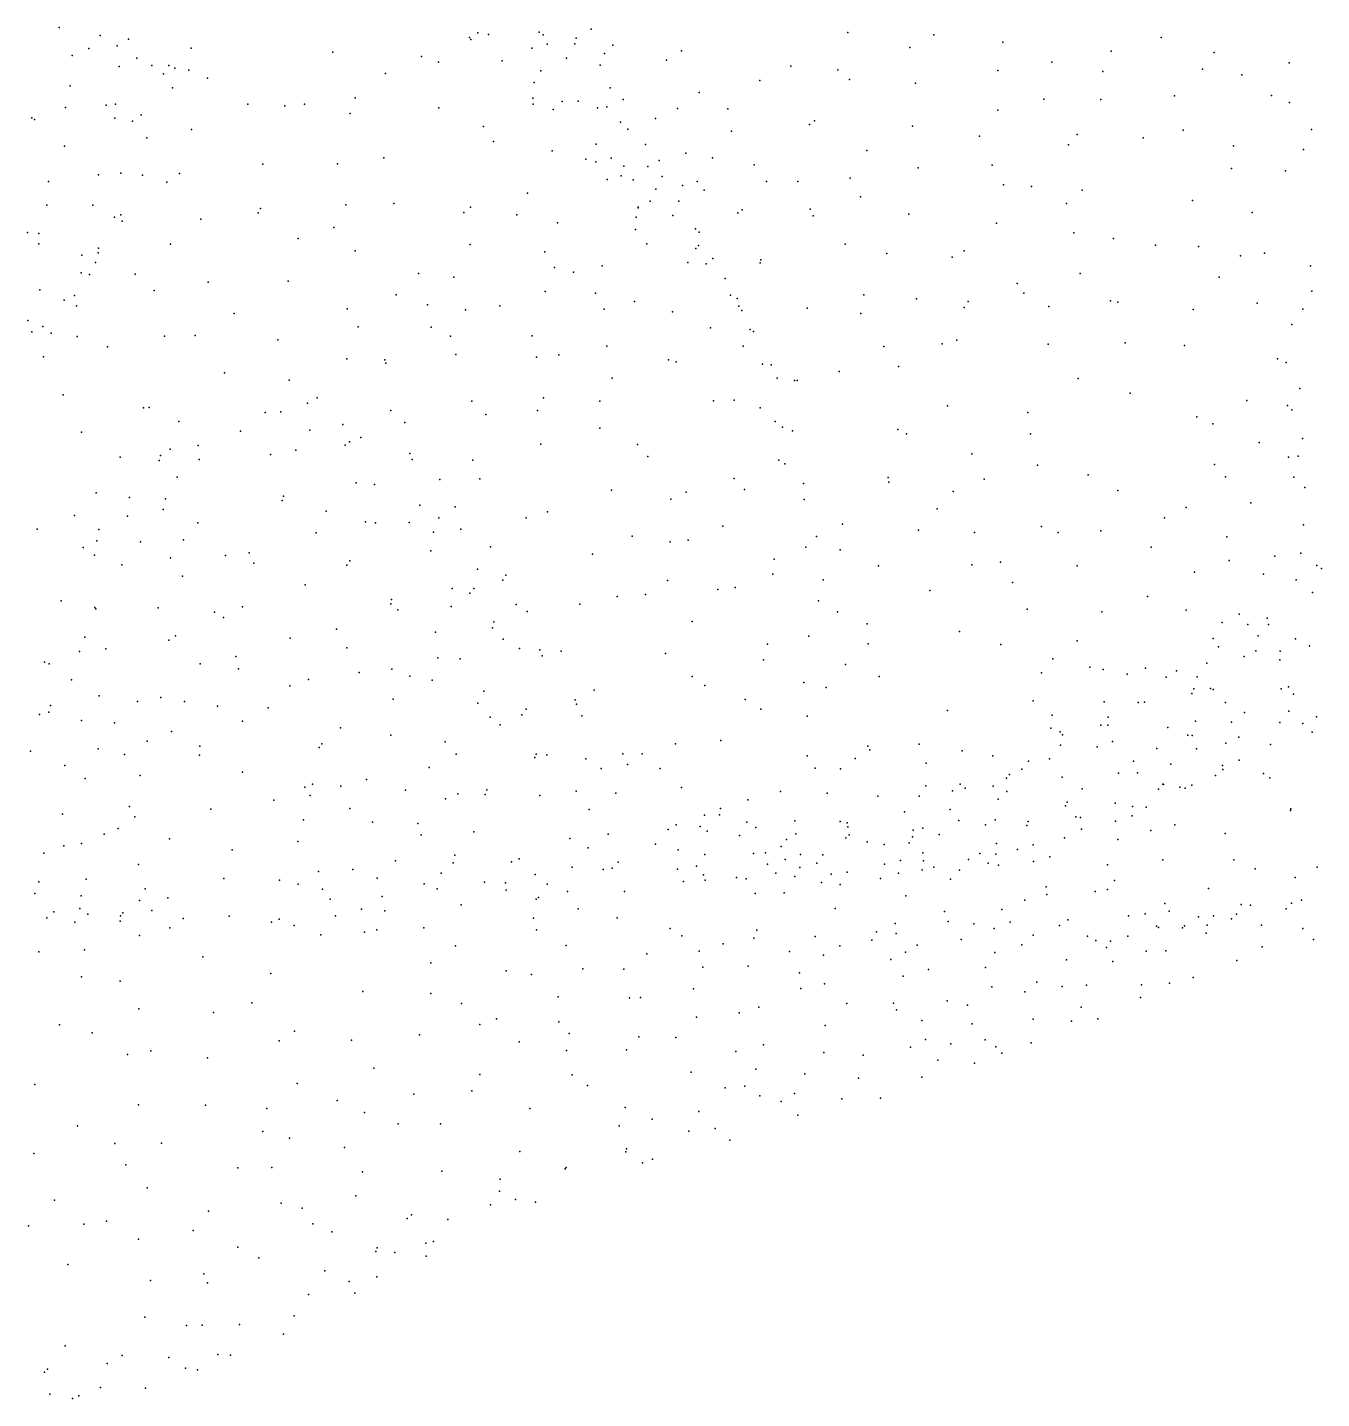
# Model space of a CAD drawing. Header units: metres. Extents: x -24.3 to 24.3, y -27.7 to 27.7.
# Drawn here: x 2.2 to 7.66, y -19.61 to -13.83 of the extents above; entities that cross this region are included whole.
import ezdxf

# ---------------------------------------------------------------- set-up
doc = ezdxf.new("R2010")
doc.units = ezdxf.units.M

msp = doc.modelspace()

# ---------------------------------------------------------------- linework, layer by layer
for p in [(2.3381, -13.8331, 2.5776), (4.1013, -13.8554, -0.8832), (4.1473, -13.8636, 0.0905), (4.3609, -13.8533, 18.5483), (4.3771, -13.8648, 0.7644), (4.5796, -13.84, 1.9443), (5.6597, -13.8551, 17.5247), (6.0224, -13.865, 17.275), (2.4636, -13.9217, -0.8933), (2.5116, -13.8673, 2.1269), (2.5824, -13.9103, -0.682), (2.6303, -13.8821, 1.8799), (2.8939, -13.9207, 0.6344), (4.0675, -13.8756, -0.2561), (4.0724, -13.8844, -0.5107), (4.3288, -13.9205, 0.5109), (4.3938, -13.9037, 2.617), (4.5103, -13.9022, 1.0488), (4.5164, -13.878, 2.3906), (4.671, -13.9084, -1.553), (5.9212, -13.9179, -1.8382), (6.3126, -13.8953, 17.1472), (6.9795, -13.8758, -1.5113), (2.3939, -13.9511, 2.9888), (2.6653, -13.962, -0.4702), (3.4908, -13.9371, 18.8647), (3.8641, -13.9554, 18.7068), (3.9365, -13.9791, 3.0721), (4.2045, -13.9738, 2.8613), (4.4749, -13.9623, -1.3284), (4.636, -13.9424, 1.4415), (4.8966, -13.971, 18.0314), (4.9604, -13.9319, -1.6968), (6.5193, -13.98, -1.6507), (6.77, -13.9327, -1.6014), (7.203, -13.9384, -1.2681), (2.5915, -13.9984, 18.7216), (2.7289, -13.9938, 3.171), (2.7774, -14.0288, -0.1082), (2.8006, -13.9932, 1.2992), (2.8262, -14.0054, 0.2295), (2.884, -14.0127, 18.7765), (3.7137, -14.0279, 3.1462), (4.3671, -14.0162, -1.1054), (4.6168, -13.9928, 18.2514), (5.4209, -13.9967, 17.5801), (5.6176, -14.0124, -1.7076), (6.2924, -14.0146, -1.6972), (6.734, -14.0195, 16.9673), (7.1549, -14.0085, 16.8854), (7.3199, -14.0326, -1.0628), (7.5192, -13.9818, -0.9568), (2.3849, -14.0793, 18.6129), (2.8157, -14.0872, 0.8984), (2.9628, -14.0468, 3.2358), (4.3388, -14.0656, 18.4277), (4.6597, -14.0876, -1.3471), (5.2903, -14.0566, -1.638), (5.6671, -14.0523, 17.2809), (5.9456, -14.0679, -1.6702), (3.5852, -14.1293, 18.7109), (4.333, -14.1308, -0.0419), (4.4572, -14.1449, 0.3101), (4.5249, -14.1437, 2.481), (4.7139, -14.1367, 1.7701), (5.0341, -14.1079, 17.8014), (6.4859, -14.1351, 16.9365), (6.7257, -14.137, -1.4042), (7.037, -14.1207, -1.1861), (7.4449, -14.1201, 16.7568), (7.5209, -14.1501, -0.7446), (2.3647, -14.171, -1.0598), (2.5365, -14.1601, 3.1632), (2.5758, -14.1559, 1.668), (2.6841, -14.2019, -0.3559), (3.1332, -14.1566, 18.726), (3.2889, -14.1635, 3.2962), (3.3714, -14.156, 18.7446), (3.5645, -14.1953, 3.2474), (3.9375, -14.172, 18.5796), (4.3343, -14.1567, -0.4412), (4.4196, -14.1793, -0.9084), (4.6065, -14.1722, 0.7249), (4.6456, -14.1672, 2.2881), (4.9425, -14.1752, -1.4656), (5.1553, -14.1756, 17.5511), (6.2928, -14.1817, -1.4951), (2.2229, -14.2143, 3.1034), (2.2345, -14.2211, -1.2777), (2.5733, -14.2153, -0.6194), (2.6471, -14.2276, 1.4347), (2.896, -14.2637, 18.6388), (4.1264, -14.2511, 2.9744), (4.7031, -14.232, 0.9512), (4.7339, -14.2616, -1.1624), (4.8501, -14.2164, 17.8511), (5.1708, -14.2701, 17.2835), (5.4996, -14.2421, -1.4379), (5.5203, -14.226, 17.0716), (5.9326, -14.2487, 16.9539), (7.0724, -14.2665, -0.9854), (7.6132, -14.2626, -0.5204), (2.7074, -14.2989, 0.1414), (4.1683, -14.3142, 18.3261), (4.6007, -14.3249, 17.9325), (4.8088, -14.3259, 1.5608), (6.2152, -14.2917, 16.8609), (6.5893, -14.3276, -1.2183), (6.6264, -14.2844, 16.8192), (6.9039, -14.2983, 16.7595), (2.3612, -14.3328, 18.5168), (3.7065, -14.3822, 3.1952), (4.4154, -14.3534, 2.7354), (4.6635, -14.3847, 0.3963), (4.9778, -14.3626, 17.3586), (5.0909, -14.3826, -1.2572), (5.7408, -14.3513, 16.8479), (7.2852, -14.3326, -0.7291), (7.5796, -14.3477, 16.5431), (3.1959, -14.4091, 18.568), (3.5114, -14.4081, 3.3068), (4.5572, -14.3886, -0.4488), (4.599, -14.3997, -0.7608), (4.7169, -14.4172, 17.6497), (4.8175, -14.419, 2.0823), (4.8653, -14.3935, 1.1726), (5.2657, -14.4115, 16.8951), (5.9565, -14.4249, 16.7026), (6.2681, -14.4137, -1.2208), (7.2766, -14.4274, 16.6058), (7.5044, -14.4371, -0.4003), (2.2937, -14.4817, 1.7666), (2.5046, -14.4549, -0.7102), (2.5987, -14.4473, -0.3502), (2.6897, -14.4554, 0.6835), (2.7921, -14.4848, 18.4827), (2.8454, -14.4485, 3.2961), (4.6463, -14.4744, -0.1387), (4.7061, -14.4578, 2.3037), (4.7555, -14.4758, 17.4345), (4.878, -14.4613, 1.799), (4.9643, -14.4998, 17.0288), (5.0255, -14.4828, -1.0345), (5.3175, -14.4829, -1.1525), (5.4498, -14.4821, 16.7283), (5.6706, -14.4679, -1.1862), (6.3154, -14.4964, 16.631), (4.3116, -14.532, 2.8812), (4.8512, -14.5153, 0.6386), (5.0548, -14.5195, 16.8317), (5.714, -14.5466, 16.5798), (6.4347, -14.5035, -1.0549), (6.6478, -14.5192, -0.9744), (2.2864, -14.5825, 18.273), (2.4807, -14.5825, 1.3358), (3.176, -14.614, 3.3805), (3.1869, -14.5956, 18.447), (3.5455, -14.5812, 18.3339), (3.7486, -14.5744, 18.24), (4.043, -14.6129, 3.0754), (4.0715, -14.5904, 18.0577), (4.7771, -14.5901, -0.5123), (4.7772, -14.5938, 0.0793), (4.8275, -14.5655, 0.37), (4.9487, -14.5646, 1.6172), (5.197, -14.6149, -0.9366), (5.2158, -14.6019, 16.6389), (5.5017, -14.5995, -1.0269), (6.5819, -14.5754, 16.5321), (7.1128, -14.562, 16.5235), (7.3638, -14.6135, -0.3064), (2.5719, -14.6326, 0.794), (2.5984, -14.6222, 0.1925), (2.604, -14.6488, 3.2845), (2.9353, -14.641, 3.3583), (4.2656, -14.623, 17.8483), (4.4374, -14.6562, 17.4958), (4.7682, -14.6331, 17.0075), (4.9232, -14.6261, 1.964), (5.5145, -14.6274, 16.5057), (5.917, -14.6197, -1.0278), (6.2866, -14.6582, 16.4541), (2.2048, -14.6967, 3.2554), (2.2532, -14.7017, 1.5812), (3.3448, -14.7229, 18.2483), (3.4957, -14.6764, 3.3507), (4.7656, -14.6844, 2.3066), (5.0191, -14.6816, 0.765), (5.0336, -14.6961, 1.2003), (6.6121, -14.6986, -0.7725), (6.7788, -14.7218, 16.3622), (2.2526, -14.7455, 18.0998), (2.5026, -14.7826, -0.1306), (2.5044, -14.7637, 18.1193), (2.8079, -14.746, 18.1422), (3.5856, -14.7749, 18.0613), (4.0696, -14.7482, 17.8615), (4.3837, -14.7789, 17.2678), (4.8132, -14.7448, 16.645), (5.0204, -14.7652, 1.7728), (5.0307, -14.7523, 0.4693), (5.6496, -14.7466, 16.323), (5.8249, -14.786, -0.8282), (6.15, -14.775, 16.3169), (6.9564, -14.7509, -0.5027), (7.1377, -14.7563, 16.3009), (7.4153, -14.7838, 16.2355), (2.4342, -14.7928, 1.0375), (2.4918, -14.8242, 0.5913), (4.4242, -14.8452, 17.015), (4.6252, -14.837, 16.718), (4.9858, -14.8233, -0.1849), (5.0641, -14.8294, 16.3655), (5.0915, -14.8067, 0.9654), (5.2913, -14.8252, -0.5832), (5.2936, -14.8126, 16.3083), (6.1002, -14.801, -0.8064), (7.3141, -14.795, -0.166), (7.6087, -14.8375, -1.9059), (2.4311, -14.8665, -0.5349), (2.4656, -14.8742, 0.0732), (2.6591, -14.8732, 18.0066), (2.9654, -14.9059, 17.9768), (3.3035, -14.9025, 3.4098), (3.8517, -14.8701, 3.1865), (4.0006, -14.8859, 17.5249), (4.5053, -14.8646, 2.7455), (5.1439, -14.8905, 1.4045), (6.6385, -14.8705, -0.5614), (7.2248, -14.886, 16.1442), (2.2575, -14.9387, 3.3481), (2.4024, -14.9626, -0.2386), (2.7388, -14.9418, 3.3805), (3.7581, -14.9605, 17.5995), (4.385, -14.9463, 16.742), (4.5972, -14.9535, 16.4019), (5.1665, -14.961, -0.0809), (5.7273, -14.9595, -0.62), (6.374, -14.9124, -0.5886), (6.4022, -14.9529, 16.1243), (7.6153, -14.945, -1.5251), (2.3598, -14.9817, -0.7298), (2.4112, -15.0057, 0.3985), (3.551, -15.0193, 3.3787), (3.8905, -15.0021, 17.31), (4.1945, -15.0067, 16.8327), (4.6343, -15.0198, 2.6043), (4.7623, -14.9876, 2.4279), (5.1941, -14.9756, 16.1113), (5.2006, -15.0082, 0.807), (5.4894, -15.0161, -0.3664), (5.9497, -14.9766, -0.6014), (6.1507, -15.0132, 16.0498), (6.1678, -14.9873, -0.5599), (6.5067, -15.0096, -0.4368), (6.7665, -14.9851, 16.0727), (6.7978, -14.9914, -0.361), (7.1156, -15.0215, 16.0021), (7.3844, -14.9949, 0.0005), (7.5772, -15.0206, 0.1753), (2.2064, -15.0675, 1.2117), (3.0757, -15.0388, 17.8375), (4.0501, -15.0234, 3.1201), (4.9224, -15.0312, 16.1317), (5.2145, -15.0263, 1.0839), (5.7156, -15.0387, 15.999), (2.2236, -15.1164, -1.0428), (2.2695, -15.0939, 0.9674), (2.3044, -15.1212, 0.6344), (2.4146, -15.1348, 3.448), (2.7816, -15.134, 17.7016), (2.9107, -15.1315, 3.459), (3.5979, -15.0946, 17.3951), (3.9055, -15.0957, 16.9793), (3.9863, -15.1342, 16.73), (4.3309, -15.1324, 16.3234), (5.0813, -15.0994, 1.9821), (5.2488, -15.1064, 0.3884), (5.2628, -15.1149, 15.9363), (7.5312, -15.0846, 15.8851), (2.5416, -15.1793, 17.6408), (3.2596, -15.1499, 17.5547), (4.6458, -15.176, 16.03), (5.2201, -15.1767, 1.5383), (5.8119, -15.1779, 15.8478), (6.0575, -15.1657, 15.8741), (6.1196, -15.1508, -0.4083), (6.5042, -15.1681, 15.8828), (6.8283, -15.1615, -0.2247), (7.0788, -15.1738, -0.0763), (2.2726, -15.2216, 17.5842), (3.5498, -15.2295, 17.0796), (3.7105, -15.2334, 16.8225), (3.7142, -15.2472, 3.3206), (4.0088, -15.2109, 16.4433), (4.3493, -15.2232, 2.9304), (4.4431, -15.2128, 16.1146), (4.9049, -15.2341, 15.8577), (4.9371, -15.2421, 2.2454), (5.3004, -15.2518, 1.1921), (7.47, -15.2297, 15.7269), (7.506, -15.245, 0.2838), (3.0346, -15.2885, 17.3453), (5.3372, -15.2546, 0.965), (5.6242, -15.2834, -0.1092), (5.8733, -15.2622, -0.3353), (3.3078, -15.3195, 17.0716), (4.6671, -15.3105, 2.6175), (5.3626, -15.3113, 0.4552), (5.4352, -15.3208, 15.7263), (5.4465, -15.3211, 0.1302), (6.6301, -15.3118, -0.2232), (7.5648, -15.3547, 15.5746), (2.3556, -15.3811, 3.5175), (3.3838, -15.4162, 16.7179), (3.4258, -15.3941, 3.4714), (4.0764, -15.4075, 3.1484), (4.3779, -15.3932, 15.8832), (4.6161, -15.4082, 15.7209), (5.0939, -15.4062, 15.6779), (5.1822, -15.4038, 1.9514), (6.8503, -15.3737, -0.0605), (7.3415, -15.4054, 0.2116), (2.6937, -15.4361, 3.5444), (2.7169, -15.4347, 17.1736), (3.206, -15.4553, 3.5081), (3.2718, -15.4534, 10.1172), (3.7352, -15.4473, 16.2808), (4.1363, -15.4638, 15.9546), (4.3533, -15.4476, 2.9509), (5.2918, -15.4363, 1.6441), (6.0797, -15.4279, -0.1529), (6.4186, -15.4559, -0.1413), (7.13, -15.4743, 0.112), (7.5129, -15.4262, -1.7314), (7.5302, -15.4449, -1.369), (2.4319, -15.5392, 17.0865), (2.8424, -15.4939, 16.9479), (3.1016, -15.535, 10.3753), (3.3947, -15.53, 10.3393), (3.5328, -15.5067, 16.3401), (3.7944, -15.4981, 3.313), (4.6153, -15.5219, 2.7275), (5.3542, -15.4935, 15.5713), (5.3855, -15.5171, 1.2249), (5.4267, -15.5327, 0.9975), (5.871, -15.5274, -0.052), (7.1973, -15.5033, 15.4459), (2.9238, -15.5945, 16.6457), (3.5432, -15.5933, 10.5191), (3.5613, -15.5795, 10.0582), (3.6087, -15.5615, 3.4275), (4.3666, -15.5896, 15.6256), (4.7749, -15.5901, 15.5347), (5.9076, -15.5456, 15.4795), (6.4302, -15.5454, 15.4676), (7.3931, -15.5822, 15.3012), (7.5755, -15.565, -0.9866), (2.5955, -15.6444, 16.7416), (2.7657, -15.6375, 10.1745), (2.8056, -15.6102, 10.4111), (2.9288, -15.654, 10.6113), (3.2288, -15.6324, 16.3682), (3.3353, -15.6144, 9.9148), (3.8152, -15.6283, 15.9288), (3.8248, -15.6542, 10.4132), (4.0803, -15.6562, 15.6961), (4.8184, -15.6405, 2.4808), (5.3691, -15.6559, 1.5543), (6.1832, -15.6304, 15.3796), (7.5162, -15.6441, 0.4207), (7.5566, -15.64, 15.1505), (2.76, -15.6573, 3.604), (5.3949, -15.672, 15.3995), (6.4597, -15.6773, -0.0397), (7.2052, -15.6748, 15.2081), (2.8361, -15.7282, 9.9654), (3.5891, -15.7522, 10.7239), (3.6669, -15.7593, 15.8221), (3.9417, -15.738, 10.1358), (4.1101, -15.7358, 3.1624), (5.1814, -15.7331, 15.3619), (5.473, -15.7543, 1.0841), (5.83, -15.7298, 15.3109), (5.8325, -15.7495, 0.1298), (6.235, -15.7359, -0.01), (6.6721, -15.7189, 0.0263), (7.2513, -15.7272, 0.2478), (7.5389, -15.7275, -1.2353), (7.5858, -15.771, 14.9152), (2.4943, -15.7948, 10.3589), (2.6354, -15.8138, 9.9555), (2.7866, -15.8192, 16.2601), (3.2783, -15.8269, 3.5702), (3.2833, -15.8076, 9.7395), (4.6648, -15.7829, 15.3952), (4.9144, -15.8208, 15.3167), (4.9799, -15.7909, 2.2957), (5.2252, -15.7801, 1.9844), (5.4761, -15.822, 15.2506), (6.1034, -15.789, 15.2353), (6.7971, -15.7842, 15.1337), (2.7772, -15.8642, 10.8078), (3.4627, -15.8719, 15.7889), (3.8583, -15.8459, 9.8856), (4.0069, -15.8538, 10.3619), (4.3952, -15.8741, 15.4), (6.0372, -15.862, 0.0437), (7.0855, -15.8553, 14.9791), (7.3579, -15.8364, 14.9016), (2.4034, -15.889, 10.0485), (2.6265, -15.8925, 3.6629), (2.922, -15.9205, 3.6791), (3.6288, -15.9162, 9.6776), (3.6715, -15.9207, 15.6406), (3.8128, -15.9185, 3.3657), (3.9379, -15.8998, 10.6013), (4.3051, -15.8991, 3.0342), (5.1334, -15.934, 2.1329), (5.6384, -15.9257, 15.1394), (6.4755, -15.936, 14.9939), (6.994, -15.8991, 0.2007), (7.5791, -15.9292, -1.7301), (2.2456, -15.9475, 16.2347), (2.4967, -15.9969, 10.7186), (2.5056, -15.9483, 16.1663), (2.6817, -16.0012, 9.828), (2.8622, -15.9926, 10.977), (3.4203, -15.9621, 9.597), (3.9145, -15.9602, 15.4965), (4.0308, -15.9472, 10.014), (4.7517, -15.9769, 15.2263), (4.9121, -16.0001, 2.4265), (4.988, -15.9932, 15.1673), (5.5285, -15.9778, 1.0422), (5.9581, -15.952, 15.0916), (6.1934, -15.9615, 15.0385), (6.5465, -15.961, 0.0696), (6.7254, -15.9539, 14.9107), (7.2564, -15.9801, 14.7007), (2.4396, -16.0248, 3.6931), (2.4868, -16.0568, 15.9597), (3.0394, -16.0589, 15.7812), (3.1391, -16.0473, 3.7103), (3.9039, -16.0392, 10.8478), (4.1554, -16.0221, 15.3684), (4.5848, -16.0527, 2.8419), (5.4839, -16.0237, 1.352), (5.6283, -16.0349, 0.5454), (6.9374, -16.0231, 14.7643), (7.5682, -16.0482, -1.1337), (2.602, -16.0977, 10.9321), (2.807, -16.0682, 15.8381), (3.1585, -16.0905, 11.0849), (3.5497, -16.0985, 15.5292), (3.5624, -16.0811, 11.0468), (4.1004, -16.1161, 10.5943), (5.3502, -16.073, 15.034), (5.7891, -16.1014, 0.3581), (6.1821, -16.0969, 14.8582), (6.3034, -16.0869, 0.1178), (6.6267, -16.1024, 14.7261), (7.2673, -16.079, 0.3738), (7.4591, -16.0615, 0.5129), (7.6363, -16.1005, 7.4844), (7.6558, -16.1135, 13.4321), (2.8574, -16.1451, 9.6646), (4.207, -16.1625, 3.1519), (4.2195, -16.1406, 10.155), (4.9005, -16.1639, 15.0508), (5.3449, -16.1369, 1.9268), (5.5569, -16.1611, 14.9245), (6.354, -16.1713, 14.7093), (7.1211, -16.1278, 14.4164), (7.4106, -16.1364, 14.1708), (7.5489, -16.1602, 13.8856), (3.3751, -16.1821, 11.1819), (3.9945, -16.1973, 3.3507), (4.0682, -16.2176, 10.8056), (4.0851, -16.1972, 15.2591), (4.6892, -16.231, 15.0397), (4.8082, -16.2221, 2.6079), (5.1129, -16.2015, 14.9798), (5.1852, -16.193, 2.163), (6.0052, -16.2057, 14.7695), (6.9225, -16.2314, 14.2896), (7.6182, -16.2146, 7.2888), (2.3463, -16.2491, 10.8672), (2.4891, -16.2772, 15.6614), (2.4936, -16.2826, 9.8494), (2.755, -16.2785, 15.5809), (3.1112, -16.275, 3.7799), (3.7349, -16.2624, 9.495), (3.7376, -16.2437, 3.4925), (3.7646, -16.287, 11.1237), (3.9895, -16.2727, 9.5872), (4.2639, -16.2651, 15.1473), (4.5312, -16.2638, 2.904), (5.5362, -16.2495, 1.3282), (6.4158, -16.2848, 0.1872), (7.085, -16.2882, 14.0262), (2.9934, -16.2968, 11.2609), (3.0312, -16.3201, 9.5222), (4.1689, -16.3376, 9.7284), (4.3098, -16.2944, 10.4639), (5.0048, -16.3365, 2.4023), (5.6172, -16.2955, 0.9274), (5.7415, -16.3462, 14.7142), (6.7303, -16.2949, 0.2461), (7.2376, -16.3411, 8.2032), (7.3085, -16.3057, 7.6886), (7.3458, -16.3495, 13.4097), (7.4269, -16.322, 7.4179), (7.4321, -16.3483, 8.5601), (2.4462, -16.4022, 15.4624), (2.8282, -16.3964, 9.5966), (3.3119, -16.406, 11.3805), (3.5068, -16.3684, 15.324), (3.9236, -16.3816, 15.1736), (4.1644, -16.3631, 3.2374), (5.4956, -16.3979, 1.7193), (6.1308, -16.3783, 14.5612), (7.1992, -16.4078, 13.5827), (7.3887, -16.3965, 13.1145), (2.4239, -16.4627, 11.1509), (2.5348, -16.4519, 3.8096), (2.8006, -16.4149, 3.8074), (3.5504, -16.4476, 9.4004), (4.2092, -16.4106, 10.8501), (4.2776, -16.4503, 15.0021), (4.3634, -16.4562, 10.632), (4.453, -16.4618, 10.1849), (5.3219, -16.4314, 14.7517), (5.7462, -16.431, 0.6417), (6.3048, -16.4331, 14.4145), (6.6266, -16.4173, 14.2108), (7.2212, -16.4436, 8.4952), (7.3794, -16.4593, 0.58), (7.481, -16.4617, 7.1389), (7.5466, -16.4098, 12.5858), (7.605, -16.4386, 12.3069), (2.2768, -16.5072, 3.8018), (2.2957, -16.5153, 9.9622), (2.9328, -16.5141, 11.4196), (3.0831, -16.4833, 15.3564), (3.9333, -16.489, 3.4695), (4.0281, -16.493, 11.2161), (4.3723, -16.4806, 3.0785), (4.8926, -16.4713, 14.8118), (5.3049, -16.4977, 2.1209), (5.6512, -16.517, 1.0056), (6.5235, -16.4941, 0.2609), (7.1729, -16.5121, 13.2561), (7.3296, -16.4831, 8.8052), (7.4797, -16.4985, 9.1116), (3.0933, -16.5362, 3.8492), (3.3893, -16.5813, 3.777), (3.602, -16.5519, 15.1527), (3.7393, -16.5367, 3.581), (3.8155, -16.5666, 11.3564), (5.0051, -16.5683, 2.4784), (5.7925, -16.568, 14.4388), (6.4765, -16.5522, 14.0923), (6.6802, -16.5282, 13.9458), (6.7364, -16.5392, 0.3359), (6.8372, -16.5589, 13.6961), (6.9148, -16.5323, 8.2007), (7.0016, -16.5712, 8.5167), (7.0452, -16.5443, 13.4412), (7.1323, -16.5698, 8.7364), (2.3906, -16.5818, 15.1784), (3.3103, -16.6074, 9.3768), (3.91, -16.5837, 9.3744), (4.1265, -16.6295, 14.917), (4.592, -16.6261, 10.3381), (5.0577, -16.6064, 14.6651), (5.4744, -16.5933, 14.5345), (5.5687, -16.6149, 1.5688), (7.11, -16.6392, 12.9319), (7.118, -16.6198, 0.4822), (7.1877, -16.6184, 7.3515), (7.1999, -16.6227, 9.0036), (7.4862, -16.6203, 0.713), (7.5162, -16.612, 11.9713), (2.302, -16.6906, 11.2885), (2.5069, -16.6493, 3.9104), (2.6685, -16.6739, 11.4865), (2.7664, -16.6568, 15.1904), (2.8665, -16.6732, 3.9029), (3.0055, -16.6926, 9.4224), (3.7455, -16.6637, 15.0143), (4.1018, -16.681, 3.3873), (4.5116, -16.6662, 3.0118), (4.5173, -16.6842, 14.7438), (5.2283, -16.6652, 14.5364), (6.4406, -16.6706, 13.8976), (6.7407, -16.6746, 8.1603), (6.8834, -16.6772, 0.4308), (6.9101, -16.6757, 7.7435), (7.2518, -16.6772, 12.4511), (7.538, -16.643, 6.8988), (2.2559, -16.7277, 3.89), (2.2955, -16.7179, 14.9908), (2.4325, -16.7533, 11.4629), (3.2185, -16.7004, 15.142), (4.1539, -16.739, 11.3679), (4.2878, -16.729, 14.7841), (4.305, -16.7051, 11.0768), (4.5395, -16.7339, 10.7309), (5.2936, -16.706, 2.242), (5.4896, -16.7356, 1.8611), (6.0796, -16.7113, 0.37), (6.5205, -16.731, 13.6466), (6.7575, -16.7391, 13.3332), (7.3312, -16.72, 7.0627), (7.5186, -16.7147, 9.8067), (7.6347, -16.7385, 6.7157), (2.5715, -16.7629, 9.6329), (2.8118, -16.7999, 9.4829), (3.1112, -16.7557, 3.9272), (3.5234, -16.7841, 14.9879), (4.1966, -16.7721, 9.4383), (6.516, -16.7854, 0.3692), (6.5553, -16.8006, 13.4253), (6.7256, -16.7729, 7.8902), (6.7554, -16.7731, 8.8383), (7.0076, -16.7823, 12.6428), (7.1254, -16.7556, 9.2751), (7.2759, -16.7598, 12.0851), (7.48, -16.7617, 11.558), (7.5767, -16.7656, 11.2019), (7.6161, -16.8025, 0.9751), (2.7095, -16.8409, 11.712), (2.9312, -16.8622, 11.7781), (3.433, -16.8667, 3.9312), (3.4444, -16.8521, 11.7799), (3.7361, -16.8157, 11.6197), (3.9641, -16.8436, 3.6398), (4.9339, -16.8512, 14.4011), (5.1252, -16.8382, 2.5388), (5.7444, -16.8615, 1.3843), (5.9608, -16.8533, 0.7334), (6.5567, -16.8578, 8.0653), (6.5646, -16.8135, 8.6617), (6.711, -16.8644, 13.0455), (6.7751, -16.8426, 9.1338), (7.0923, -16.8159, 0.6073), (7.1109, -16.8166, 12.2679), (7.2532, -16.8484, 9.8082), (7.3079, -16.824, 0.7522), (7.441, -16.8544, 10.7267), (2.2183, -16.8822, 11.4929), (2.5028, -16.8722, 4.0089), (2.6139, -16.8965, 14.9439), (2.9289, -16.8997, 4.0223), (4.01, -16.8953, 14.738), (4.3423, -16.9097, 11.3925), (4.348, -16.8947, 3.3402), (4.3932, -16.8976, 14.5935), (4.5565, -16.9151, 11.0495), (4.7128, -16.8935, 10.7168), (4.7936, -16.8942, 10.3314), (5.4896, -16.9021, 14.1034), (5.6906, -16.9134, 1.7158), (5.7536, -16.8777, 14.0195), (6.1422, -16.8815, 0.5212), (6.2717, -16.9028, 13.4963), (6.4216, -16.9251, 8.4527), (6.5105, -16.9148, 13.1883), (6.8634, -16.9253, 7.5484), (6.9622, -16.8717, 9.5016), (7.1291, -16.873, 7.1953), (7.3087, -16.9204, 10.5376), (2.3626, -16.9432, 11.6743), (2.6801, -16.9851, 4.0909), (3.111, -16.9718, 11.9632), (3.8967, -16.952, 11.7479), (4.6216, -16.9558, 3.1463), (4.7325, -16.9389, 9.7969), (4.8696, -16.9559, 10.1315), (5.5228, -16.954, 2.2296), (5.6295, -16.9571, 1.9784), (5.9901, -16.9326, 13.7164), (6.3416, -16.9815, 8.8958), (6.3938, -16.9587, 8.674), (6.8004, -16.9753, 9.7527), (6.8803, -16.9735, 12.2336), (7.021, -16.9371, 12.0329), (7.2384, -16.9434, 10.2211), (7.2395, -16.9593, 10.8018), (7.4115, -16.9769, 1.0007), (2.4474, -16.9984, 14.7565), (3.3739, -17.035, 9.2132), (3.4058, -17.0224, 12.0301), (3.5243, -17.0298, 14.7859), (3.6328, -17.0025, 3.9623), (4.9599, -17.0359, 10.7634), (5.9895, -17.0283, 1.0041), (6.1335, -17.0218, 0.7686), (6.1547, -17.0388, 8.9967), (6.2727, -17.0305, 13.1621), (6.3286, -16.9971, 0.631), (6.5637, -16.9923, 12.9207), (6.6469, -17.0412, 12.5391), (6.9696, -17.0423, 7.3006), (6.987, -17.0222, 0.7678), (6.9896, -17.0237, 10.243), (7.0594, -17.0338, 11.313), (7.0814, -17.0379, 10.5565), (7.1096, -17.0255, 11.0699), (7.2095, -16.9859, 6.9793), (7.4372, -16.9956, 6.7234), (3.2429, -17.089, 14.7652), (3.3962, -17.0691, 4.0641), (3.7974, -17.0471, 11.9169), (3.9662, -17.0833, 3.8301), (4.0177, -17.0625, 11.8948), (4.1329, -17.0652, 14.4862), (4.1392, -17.0452, 3.6462), (4.3624, -17.0692, 11.6779), (4.5166, -17.0514, 14.307), (4.6837, -17.0598, 9.4914), (5.2397, -17.0871, 2.6567), (5.3774, -17.0527, 13.9422), (5.5734, -17.0593, 13.824), (5.7864, -17.0727, 13.5665), (5.9609, -17.0717, 1.2911), (6.1006, -17.0495, 9.2263), (6.294, -17.0844, 8.144), (6.3301, -17.0525, 9.5144), (6.5847, -17.0971, 10.0339), (6.7871, -17.1011, 11.8791), (2.3523, -17.1477, 11.9763), (2.6353, -17.1154, 14.7229), (2.6578, -17.1589, 9.43), (2.9769, -17.1264, 9.3043), (3.5622, -17.1247, 9.1495), (4.5707, -17.1284, 3.33), (5.0565, -17.1517, 13.9403), (5.1202, -17.1511, 10.6319), (5.1245, -17.1239, 10.2435), (5.8997, -17.1384, 9.4181), (6.0912, -17.1281, 9.5961), (6.577, -17.1125, 0.7519), (6.8576, -17.1558, 10.7542), (6.8589, -17.1165, 10.4893), (6.9171, -17.1186, 10.9863), (7.5252, -17.132, 1.2842), (7.5257, -17.1261, 6.5207), (2.5876, -17.209, 12.2166), (3.367, -17.1723, 12.2521), (3.6588, -17.1825, 14.594), (3.849, -17.1876, 9.0795), (4.9035, -17.213, 3.1024), (4.938, -17.1936, 9.5213), (5.0387, -17.1999, 11.1636), (5.2353, -17.1819, 9.9714), (5.2725, -17.2046, 9.3292), (5.4366, -17.1759, 9.6096), (5.6287, -17.1789, 13.4563), (5.6569, -17.1843, 2.3648), (5.6597, -17.201, 9.533), (5.9349, -17.2149, 9.8478), (5.9762, -17.2069, 13.0149), (6.1276, -17.1753, 8.4825), (6.2404, -17.1928, 12.7275), (6.2805, -17.1725, 10.0372), (6.4144, -17.1953, 0.8972), (6.4203, -17.1793, 12.4809), (6.6208, -17.1599, 12.0368), (6.6405, -17.1621, 10.4154), (6.6453, -17.2113, 10.6711), (6.7872, -17.1771, 7.3949), (6.9364, -17.2165, 7.1698), (7.0384, -17.1933, 0.965), (2.4326, -17.2717, 9.6003), (2.5285, -17.2322, 4.1752), (2.8036, -17.2517, 4.2271), (3.3444, -17.2628, 14.5625), (3.8629, -17.2359, 12.2171), (4.0851, -17.2232, 12.1537), (4.4891, -17.2505, 3.5002), (4.6509, -17.2321, 9.2056), (5.0682, -17.2196, 2.9418), (5.2037, -17.2381, 13.6919), (5.4025, -17.2543, 10.4948), (5.4416, -17.2313, 10.1941), (5.6525, -17.2485, 9.9782), (5.6664, -17.2354, 9.1478), (5.7414, -17.265, 13.1112), (5.9192, -17.2692, 8.6551), (5.9321, -17.2432, 1.7545), (6.0448, -17.2338, 10.0837), (6.2872, -17.2711, 1.1174), (6.5728, -17.2485, 11.4352), (6.797, -17.2542, 0.9912), (7.2498, -17.2289, 6.7376), (2.2741, -17.3119, 12.1593), (2.3585, -17.2814, 14.4152), (3.0666, -17.2983, 12.4214), (4.0046, -17.3203, 4.0487), (4.5661, -17.2904, 11.8525), (4.8499, -17.275, 13.8445), (4.9452, -17.2985, 11.4747), (5.058, -17.3179, 13.517), (5.2636, -17.3142, 2.8521), (5.3135, -17.3107, 11.1724), (5.3791, -17.2837, 10.806), (5.4612, -17.3176, 2.673), (5.5552, -17.3189, 8.9659), (5.8139, -17.2758, 10.1983), (5.9765, -17.3106, 8.3352), (6.2162, -17.3145, 12.0917), (6.2842, -17.3164, 11.277), (6.3752, -17.2967, 11.7003), (6.4404, -17.2779, 10.9685), (6.5117, -17.328, 7.5895), (2.672, -17.3609, 14.4749), (3.5754, -17.3816, 9.0529), (3.7552, -17.3449, 12.4293), (3.9977, -17.3537, 12.4454), (4.2432, -17.3488, 14.0215), (4.2757, -17.3358, 12.3764), (4.4988, -17.371, 12.4427), (4.6303, -17.3815, 13.5746), (4.6675, -17.3761, 12.1809), (4.6937, -17.3504, 3.463), (4.9426, -17.3793, 9.0073), (5.0229, -17.3679, 11.7196), (5.3227, -17.3591, 13.2202), (5.3968, -17.3395, 9.1318), (5.4577, -17.3727, 11.4683), (5.5305, -17.3547, 11.1693), (5.8142, -17.3595, 10.9794), (5.8829, -17.3438, 12.5475), (5.9733, -17.383, 11.2069), (5.9785, -17.3442, 12.3134), (6.0227, -17.3717, 11.6324), (6.1308, -17.3847, 1.9843), (6.1683, -17.3395, 10.8171), (6.2512, -17.3539, 7.9152), (6.2954, -17.3635, 1.5837), (6.4418, -17.3474, 1.2522), (6.7535, -17.3616, 1.2044), (6.9868, -17.3412, 1.2765), (7.2865, -17.3407, 1.5042), (7.3762, -17.3781, 1.7084), (7.6372, -17.3709, 6.1488), (2.2526, -17.4338, 4.2077), (2.4516, -17.4222, 12.4984), (3.0315, -17.4195, 12.6165), (3.2671, -17.4263, 9.0868), (3.3457, -17.4431, 4.304), (3.4313, -17.3904, 14.276), (3.6782, -17.4179, 4.2737), (3.8756, -17.4415, 12.7232), (3.9471, -17.3968, 14.0831), (4.1298, -17.4347, 8.9487), (4.218, -17.438, 12.6969), (4.3437, -17.4027, 13.7592), (4.3946, -17.4433, 8.9227), (4.9683, -17.4315, 13.1718), (5.0528, -17.4039, 3.2537), (5.0598, -17.4262, 12.4183), (5.1919, -17.4148, 12.6918), (5.2328, -17.4202, 12.1393), (5.3572, -17.3961, 12.9123), (5.4373, -17.4101, 12.4069), (5.5494, -17.436, 2.8472), (5.5908, -17.4005, 12.5841), (5.6276, -17.4439, 11.9875), (5.6582, -17.3931, 8.6191), (5.7983, -17.4193, 11.6299), (5.874, -17.3967, 11.9494), (6.0932, -17.4217, 2.2693), (6.783, -17.4271, 1.5418), (7.5451, -17.415, 1.9998), (2.2353, -17.4819, 12.7227), (2.4307, -17.4928, 13.977), (2.7004, -17.4623, 4.3161), (2.7968, -17.5003, 9.2412), (3.4471, -17.4645, 12.813), (3.6994, -17.4956, 13.9217), (3.9302, -17.4634, 4.3211), (4.2217, -17.4682, 13.5804), (4.3569, -17.4994, 12.8794), (4.4801, -17.4738, 13.3534), (4.7199, -17.4735, 12.9974), (5.2694, -17.4822, 8.7901), (5.3925, -17.4799, 3.1198), (5.9051, -17.4929, 8.2327), (6.4951, -17.4548, 1.8392), (6.4979, -17.4868, 2.0762), (6.7017, -17.4743, 7.2078), (6.7548, -17.4659, 1.8393), (7.1791, -17.4607, 6.6259), (2.3157, -17.5595, 13.0848), (2.425, -17.5451, 9.5215), (2.6766, -17.5119, 12.8426), (2.7284, -17.5541, 14.0555), (3.4804, -17.5062, 14.0334), (3.6121, -17.5491, 13.0656), (3.7102, -17.5552, 13.5355), (4.0312, -17.53, 13.2407), (4.3481, -17.5059, 13.1088), (4.525, -17.5476, 4.0072), (5.6066, -17.5461, 8.3981), (6.0675, -17.5579, 7.9472), (6.309, -17.5503, 2.6838), (6.4054, -17.5111, 2.2883), (6.9959, -17.525, 2.2026), (7.0135, -17.5574, 2.4485), (7.3165, -17.5292, 2.134), (7.3568, -17.5319, 2.3503), (7.5071, -17.5466, 3.877), (7.5287, -17.5232, 3.1285), (7.571, -17.5101, 2.9096), (2.2863, -17.5847, 13.3113), (2.404, -17.6025, 13.5145), (2.4587, -17.5693, 13.7533), (2.5954, -17.5987, 13.3949), (2.597, -17.5759, 9.3548), (2.6073, -17.5637, 13.0902), (2.8606, -17.588, 13.1926), (3.0544, -17.578, 9.1114), (3.2323, -17.6034, 13.5508), (3.2648, -17.5903, 13.7951), (3.329, -17.6175, 4.4822), (3.502, -17.577, 13.4444), (4.3366, -17.5863, 4.2059), (4.6894, -17.5849, 8.7598), (5.8597, -17.6083, 3.1812), (6.0832, -17.6, 3.0939), (6.1907, -17.61, 7.7247), (6.3441, -17.6027, 2.9877), (6.5514, -17.6173, 3.1031), (6.5864, -17.5939, 2.8593), (6.8428, -17.5772, 2.6666), (6.9122, -17.5686, 6.8524), (6.9611, -17.6198, 3.1217), (7.0781, -17.6191, 3.8499), (7.1374, -17.5807, 2.7806), (7.1741, -17.6158, 4.3455), (7.2004, -17.577, 3.0464), (7.2762, -17.5887, 3.9777), (7.2978, -17.57, 3.4101), (7.4032, -17.6163, 4.6533), (2.6762, -17.6599, 4.4431), (2.805, -17.6276, 13.7172), (3.4405, -17.6564, 8.899), (3.6245, -17.6455, 4.5095), (3.6764, -17.6353, 8.869), (3.8747, -17.6272, 4.4914), (4.3487, -17.6357, 8.7621), (4.912, -17.6297, 3.8446), (4.9609, -17.6609, 8.6609), (5.2639, -17.6713, 8.4718), (5.2767, -17.6364, 3.584), (5.5223, -17.6632, 3.5466), (5.7818, -17.6444, 3.3844), (5.8635, -17.6513, 8.0488), (6.1377, -17.6762, 3.7146), (6.2766, -17.6299, 3.2501), (6.441, -17.658, 7.3514), (6.6703, -17.6626, 3.5573), (6.8404, -17.6628, 3.9708), (6.9689, -17.6261, 3.4134), (7.0706, -17.6274, 4.1165), (7.1691, -17.6499, 6.3915), (7.5771, -17.6303, 4.875), (7.6214, -17.6767, 5.3284), (2.2531, -17.7278, 9.6212), (2.4451, -17.7197, 4.4221), (4.0077, -17.7024, 8.7521), (4.4734, -17.7018, 4.379), (4.8135, -17.7361, 4.3268), (5.034, -17.725, 4.1285), (5.1357, -17.6941, 3.9093), (5.414, -17.7266, 8.3021), (5.6262, -17.7032, 3.9273), (5.7609, -17.6792, 3.7214), (5.9033, -17.7295, 4.2016), (5.952, -17.6996, 3.9306), (6.2799, -17.7312, 4.2595), (6.3938, -17.6982, 3.9433), (6.7043, -17.6808, 3.7724), (6.7506, -17.7094, 6.9121), (6.7664, -17.6828, 4.2498), (6.917, -17.7253, 6.6295), (6.9997, -17.7233, 4.7491), (7.4061, -17.7078, 5.0554), (2.9442, -17.7492, 4.5875), (3.9044, -17.7739, 4.6689), (5.0491, -17.7922, 8.4417), (5.2403, -17.7889, 4.5385), (5.5583, -17.7416, 4.2739), (5.8421, -17.7604, 4.4214), (6.24, -17.7945, 7.4585), (6.5808, -17.7623, 4.5317), (6.7767, -17.7683, 4.7364), (7.2988, -17.7651, 5.8713), (2.432, -17.8334, 9.4248), (2.5947, -17.8513, 9.2705), (3.2295, -17.8197, 4.6901), (4.2217, -17.8088, 4.7883), (4.3277, -17.8238, 8.6189), (4.5437, -17.7997, 4.6538), (4.7175, -17.8011, 8.5809), (5.457, -17.8172, 4.6438), (5.8932, -17.8309, 7.7663), (6.0006, -17.8028, 4.581), (7.1155, -17.837, 5.7072), (3.6177, -17.8951, 4.8181), (3.9034, -17.904, 8.6126), (5.01, -17.8839, 4.807), (5.4626, -17.8821, 4.8916), (5.562, -17.8625, 8.0331), (6.2675, -17.8761, 7.2289), (6.4062, -17.8966, 6.9671), (6.457, -17.856, 4.816), (6.5632, -17.8746, 6.789), (6.6655, -17.8683, 5.0589), (6.8975, -17.8666, 5.2641), (7.0154, -17.8601, 5.9202), (3.1496, -17.943, 8.8954), (4.0327, -17.9463, 4.974), (4.4408, -17.918, 4.9644), (4.7406, -17.9215, 4.8671), (4.7877, -17.9208, 8.3856), (5.2854, -17.9613, 8.0955), (5.6563, -17.9456, 7.8325), (5.8523, -17.9442, 5.1233), (6.0789, -17.934, 7.4047), (6.1651, -17.9525, 5.1509), (6.6429, -17.9615, 6.4619), (6.8927, -17.92, 5.486), (2.6741, -17.9686, 4.6741), (2.9888, -17.9842, 4.7753), (4.1806, -18.0103, 5.1545), (4.4429, -18.0234, 8.4032), (5.0235, -18.0037, 8.165), (5.2032, -17.9855, 5.1194), (5.8659, -17.9731, 7.5881), (5.9717, -18.0177, 5.4028), (6.4404, -18.0115, 5.4607), (6.6031, -18.0203, 5.9191), (6.7138, -18.0101, 6.1136), (2.3403, -18.0354, 4.6262), (2.4772, -18.0701, 9.2671), (3.3294, -18.0619, 4.9868), (3.8561, -18.0779, 5.1463), (4.111, -18.0339, 8.4825), (4.4862, -18.0725, 5.307), (5.5649, -18.038, 5.3585), (6.1834, -18.0318, 5.4534), (3.2657, -18.1026, 8.754), (3.5696, -18.1006, 5.128), (4.2754, -18.1076, 5.3649), (4.7282, -18.1407, 5.3803), (4.7796, -18.0861, 8.164), (4.9356, -18.0888, 5.2983), (5.3046, -18.1195, 5.4852), (5.9247, -18.1292, 7.2257), (5.9869, -18.0977, 5.634), (6.0949, -18.1154, 7.0461), (6.2385, -18.0993, 6.827), (6.2833, -18.1288, 5.8757), (6.4324, -18.111, 6.1037), (2.6259, -18.1614, 9.0653), (2.7246, -18.1454, 4.8148), (2.9637, -18.1744, 4.9428), (4.4757, -18.1444, 8.2232), (5.1887, -18.1476, 7.8932), (5.5595, -18.1522, 7.6223), (5.7244, -18.1642, 5.7222), (6.039, -18.1842, 5.9588), (6.1941, -18.1979, 6.3719), (6.3096, -18.1555, 6.5883), (3.6632, -18.2179, 8.4832), (4.1098, -18.2455, 8.2524), (4.4994, -18.2464, 5.7061), (5.0007, -18.2356, 5.6853), (5.2725, -18.2221, 5.7326), (5.4797, -18.2417, 5.8436), (5.9714, -18.256, 6.4945), (2.2359, -18.2878, 4.7767), (3.3407, -18.2835, 8.6206), (4.0772, -18.3145, 5.6074), (4.5637, -18.2919, 7.9862), (5.1443, -18.3008, 5.8916), (5.2261, -18.2941, 7.65), (5.7054, -18.2609, 6.0927), (3.5097, -18.3548, 5.3579), (3.8323, -18.3281, 8.3112), (5.2904, -18.3354, 7.4335), (5.3794, -18.3594, 6.4363), (5.4352, -18.3245, 6.2144), (5.6352, -18.348, 6.6551), (5.7984, -18.3446, 6.8532), (2.6724, -18.3733, 5.017), (2.9545, -18.3747, 8.7785), (3.2132, -18.388, 5.2627), (3.6248, -18.4053, 8.3678), (4.3206, -18.3883, 7.9726), (4.7226, -18.3837, 5.9736), (5.0333, -18.4009, 6.2306), (5.4496, -18.4164, 7.0004), (2.4154, -18.4614, 4.9952), (3.1961, -18.4849, 8.5583), (3.7667, -18.4534, 5.6052), (3.944, -18.4525, 8.1082), (4.6977, -18.4619, 6.1828), (4.8357, -18.4334, 7.6804), (4.9904, -18.4842, 6.4859), (5.1011, -18.4731, 7.1959), (2.5732, -18.5354, 8.8948), (2.7689, -18.5351, 8.7748), (3.3092, -18.5136, 5.444), (5.1627, -18.5224, 6.8131), (2.2316, -18.5781, 9.098), (3.54, -18.553, 5.6072), (4.2791, -18.5699, 6.0655), (4.7251, -18.5713, 7.3011), (4.7278, -18.5583, 6.4671), (4.8374, -18.6022, 7.0665), (2.6195, -18.6261, 5.2552), (3.0908, -18.6388, 5.4874), (3.2345, -18.637, 8.3949), (3.6159, -18.6555, 8.1394), (3.9507, -18.6517, 5.9771), (4.4703, -18.6427, 7.426), (4.4741, -18.6365, 6.4653), (4.7955, -18.6176, 6.7534), (4.1965, -18.6864, 6.2386), (2.3182, -18.7743, 8.8343), (2.7095, -18.7222, 8.6394), (3.5885, -18.756, 5.8983), (4.1927, -18.7372, 7.5599), (4.2612, -18.7711, 7.2764), (2.968, -18.8207, 8.39), (3.2742, -18.7876, 8.2321), (3.3618, -18.8081, 5.8315), (4.1547, -18.7936, 6.5258), (4.345, -18.7824, 6.9623), (2.2087, -18.8821, 5.35), (2.4429, -18.8752, 8.6652), (2.5376, -18.863, 5.4843), (3.4065, -18.8746, 8.0699), (3.8042, -18.8519, 6.2307), (3.8222, -18.8368, 7.8116), (3.9758, -18.8557, 7.594), (2.6727, -18.9388, 8.4648), (2.9029, -18.9019, 5.7143), (3.4863, -18.9081, 6.0381), (3.9158, -18.9492, 6.6208), (3.0912, -18.9726, 5.8945), (3.6722, -18.9908, 7.6778), (3.678, -18.9757, 6.4199), (3.7525, -18.995, 7.4581), (3.8824, -18.9564, 7.2762), (2.3748, -19.0457, 5.6257), (3.1792, -19.0171, 8.0797), (3.884, -19.0099, 7.0513), (2.7228, -19.1125, 8.2763), (2.9476, -19.0844, 8.162), (2.9628, -19.1234, 6.0142), (3.4572, -19.0719, 6.3983), (3.5597, -19.1173, 7.3203), (3.6759, -19.0976, 7.1093), (3.3886, -19.1718, 7.6246), (3.5838, -19.1667, 6.801), (2.6994, -19.2676, 6.1301), (3.3285, -19.2623, 7.1702), (2.8753, -19.3028, 6.3173), (2.9409, -19.3013, 7.8296), (3.0982, -19.2978, 6.5227), (3.2828, -19.3388, 6.9047), (2.3638, -19.3882, 8.0857), (2.5412, -19.4633, 7.8097), (2.6036, -19.4287, 6.4162), (2.7999, -19.4377, 6.5607), (3.0072, -19.4247, 7.3534), (3.0602, -19.4277, 7.026), (2.2767, -19.4989, 7.8355), (2.2894, -19.4869, 6.3416), (2.871, -19.4823, 7.5425), (2.9218, -19.4895, 6.7695), (2.5122, -19.5643, 7.5531), (2.7016, -19.5665, 6.7862), (2.2991, -19.5919, 6.6243), (2.3948, -19.6106, 7.2605), (2.4211, -19.5992, 6.8074)]:
    msp.add_point(p)

doc.saveas('drawing.dxf')
